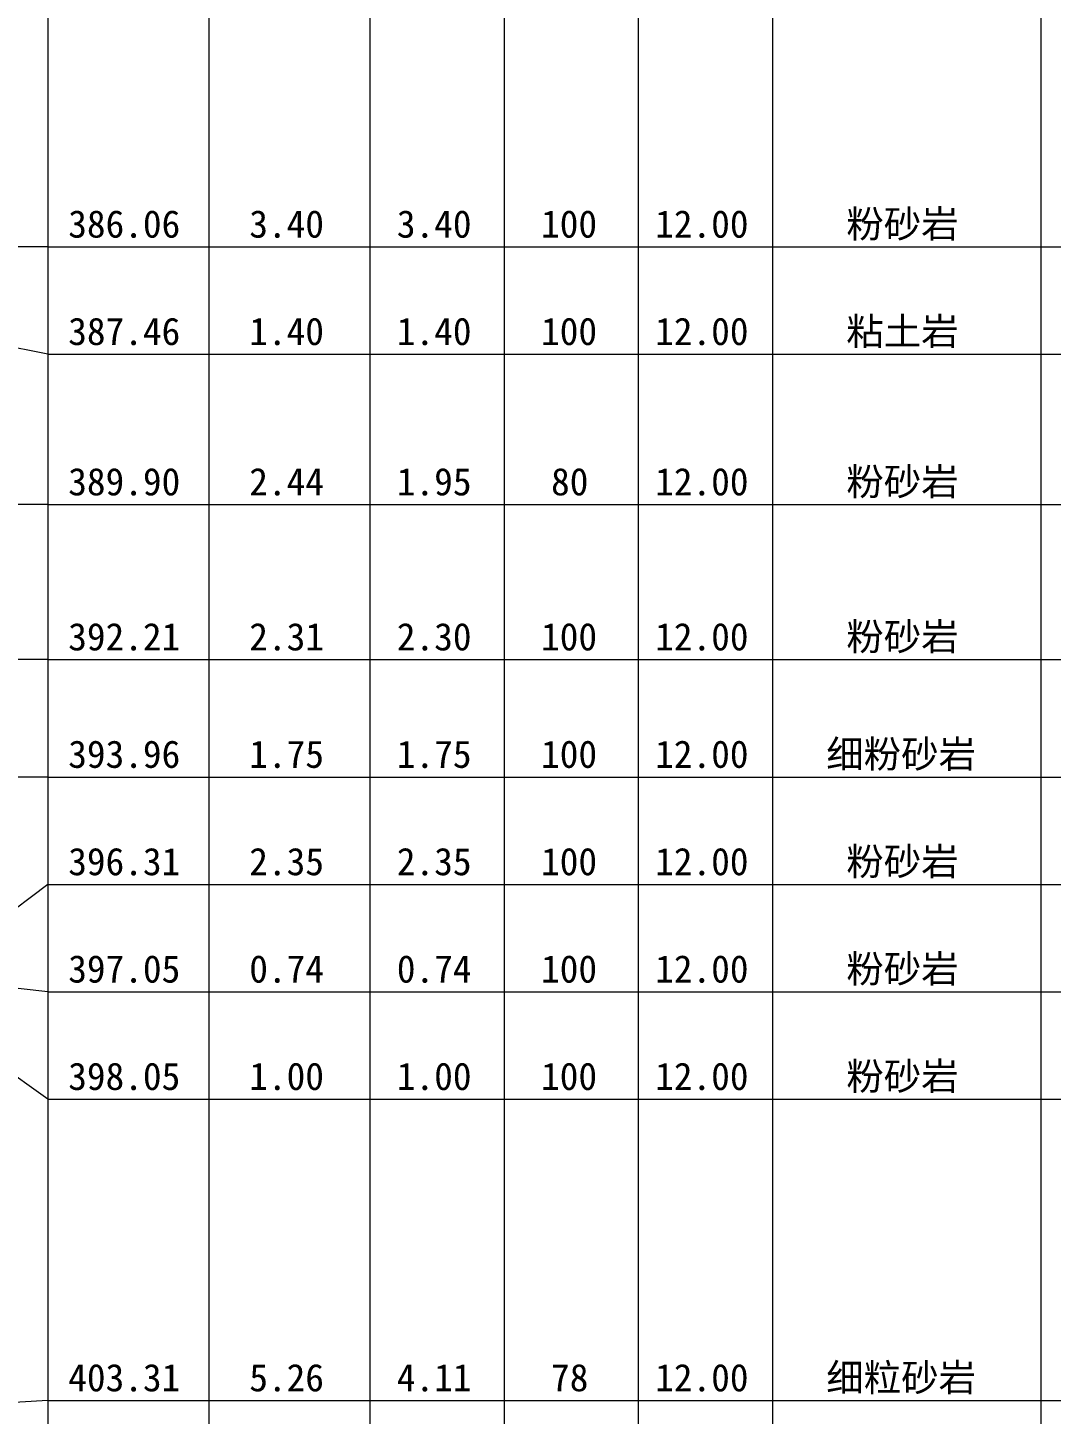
# Model space of a CAD drawing. Header units: inches. Extents: x -27 to 109, y -598 to 26.
# Drawn here: x 20.78 to 36.04, y -402.56 to -381.9 of the extents above; entities that cross this region are included whole.
import ezdxf

# ---------------------------------------------------------------- set-up
doc = ezdxf.new("R2010")
doc.units = ezdxf.units.IN
doc.header["$MEASUREMENT"] = 0
doc.layers.get('0').update_dxf_attribs({"lineweight": 0})
doc.styles.add('宋体', font='')
doc.styles.get('宋体').set_extended_font_data('宋体')

msp = doc.modelspace()

# ---------------------------------------------------------------- linework, layer by layer
at = {"linetype": 'Continuous', "lineweight": 15}
for p, q in [((21.082, 0.896), (21.082, -567.184)), ((23.482, 0.896), (23.482, -567.184)), ((25.882, 0.896), (25.882, -567.184)), ((27.882, 0.896), (27.882, -567.184)), ((29.882, 0.896), (29.882, -567.184)), ((31.882, 0.896), (31.882, -567.184)), ((35.882, 0.896), (35.882, -567.184)), ((21.082, -385.164), (20.082, -385.164)), ((21.082, -385.164), (23.482, -385.164)), ((23.482, -385.164), (25.882, -385.164)), ((25.882, -385.164), (27.882, -385.164)), ((27.882, -385.164), (29.882, -385.164)), ((29.882, -385.164), (31.882, -385.164)), ((31.882, -385.164), (35.882, -385.164)), ((35.882, -385.164), (65.882, -385.164)), ((21.082, -386.764), (20.082, -386.564)), ((21.082, -386.764), (23.482, -386.764)), ((23.482, -386.764), (25.882, -386.764)), ((25.882, -386.764), (27.882, -386.764)), ((27.882, -386.764), (29.882, -386.764)), ((29.882, -386.764), (31.882, -386.764)), ((31.882, -386.764), (35.882, -386.764)), ((35.882, -386.764), (65.882, -386.764)), ((21.082, -389.004), (20.082, -389.004)), ((21.082, -389.004), (23.482, -389.004)), ((23.482, -389.004), (25.882, -389.004)), ((25.882, -389.004), (27.882, -389.004)), ((27.882, -389.004), (29.882, -389.004)), ((29.882, -389.004), (31.882, -389.004)), ((31.882, -389.004), (35.882, -389.004)), ((35.882, -389.004), (65.882, -389.004)), ((21.082, -391.314), (20.082, -391.314)), ((21.082, -391.314), (23.482, -391.314)), ((23.482, -391.314), (25.882, -391.314)), ((25.882, -391.314), (27.882, -391.314)), ((27.882, -391.314), (29.882, -391.314)), ((29.882, -391.314), (31.882, -391.314)), ((31.882, -391.314), (35.882, -391.314)), ((35.882, -391.314), (65.882, -391.314)), ((21.082, -393.064), (20.082, -393.064)), ((21.082, -393.064), (23.482, -393.064)), ((23.482, -393.064), (25.882, -393.064)), ((25.882, -393.064), (27.882, -393.064)), ((27.882, -393.064), (29.882, -393.064)), ((29.882, -393.064), (31.882, -393.064)), ((31.882, -393.064), (35.882, -393.064)), ((35.882, -393.064), (65.882, -393.064)), ((21.082, -394.664), (20.082, -395.414)), ((21.082, -394.664), (23.482, -394.664)), ((23.482, -394.664), (25.882, -394.664)), ((25.882, -394.664), (27.882, -394.664)), ((27.882, -394.664), (29.882, -394.664)), ((29.882, -394.664), (31.882, -394.664)), ((31.882, -394.664), (35.882, -394.664)), ((35.882, -394.664), (65.882, -394.664)), ((21.082, -396.264), (20.082, -396.154)), ((21.082, -396.264), (23.482, -396.264)), ((23.482, -396.264), (25.882, -396.264)), ((25.882, -396.264), (27.882, -396.264)), ((27.882, -396.264), (29.882, -396.264)), ((29.882, -396.264), (31.882, -396.264)), ((31.882, -396.264), (35.882, -396.264)), ((35.882, -396.264), (65.882, -396.264)), ((21.082, -397.864), (20.082, -397.154)), ((21.082, -397.864), (23.482, -397.864)), ((23.482, -397.864), (25.882, -397.864)), ((25.882, -397.864), (27.882, -397.864)), ((27.882, -397.864), (29.882, -397.864)), ((29.882, -397.864), (31.882, -397.864)), ((31.882, -397.864), (35.882, -397.864)), ((35.882, -397.864), (65.882, -397.864)), ((21.082, -402.354), (20.082, -402.414)), ((21.082, -402.354), (23.482, -402.354)), ((23.482, -402.354), (25.882, -402.354)), ((25.882, -402.354), (27.882, -402.354)), ((27.882, -402.354), (29.882, -402.354)), ((29.882, -402.354), (31.882, -402.354)), ((31.882, -402.354), (35.882, -402.354)), ((35.882, -402.354), (65.882, -402.354))]:
    msp.add_line(p, q, dxfattribs=at)

# ---------------------------------------------------------------- texts
at = {"style": '宋体'}
for s, p in [('386.06', (21.384, -385.027)), ('3.40', (24.083, -385.027)), ('3.40', (26.283, -385.027)), ('100', (28.433, -385.027)), ('12.00', (30.134, -385.027)), ('粉砂岩', (32.984, -385.027)), ('387.46', (21.384, -386.627)), ('1.40', (24.083, -386.627)), ('1.40', (26.283, -386.627)), ('100', (28.433, -386.627)), ('12.00', (30.134, -386.627)), ('粘土岩', (32.984, -386.627)), ('粉砂岩', (32.984, -388.867)), ('389.90', (21.384, -388.867)), ('2.44', (24.083, -388.867)), ('1.95', (26.283, -388.867)), ('80', (28.582, -388.867)), ('12.00', (30.134, -388.867)), ('392.21', (21.384, -391.177)), ('2.31', (24.083, -391.177)), ('2.30', (26.283, -391.177)), ('100', (28.433, -391.177)), ('12.00', (30.134, -391.177)), ('粉砂岩', (32.984, -391.177)), ('393.96', (21.384, -392.927)), ('1.75', (24.083, -392.927)), ('1.75', (26.283, -392.927)), ('100', (28.433, -392.927)), ('12.00', (30.134, -392.927)), ('细粉砂岩', (32.685, -392.927)), ('396.31', (21.384, -394.527)), ('2.35', (24.083, -394.527)), ('2.35', (26.283, -394.527)), ('100', (28.433, -394.527)), ('12.00', (30.134, -394.527)), ('粉砂岩', (32.984, -394.527)), ('397.05', (21.384, -396.127)), ('0.74', (24.083, -396.127)), ('0.74', (26.283, -396.127)), ('100', (28.433, -396.127)), ('12.00', (30.134, -396.127)), ('粉砂岩', (32.984, -396.127)), ('粉砂岩', (32.984, -397.727)), ('398.05', (21.384, -397.727)), ('1.00', (24.083, -397.727)), ('1.00', (26.283, -397.727)), ('100', (28.433, -397.727)), ('12.00', (30.134, -397.727)), ('403.31', (21.384, -402.217)), ('5.26', (24.083, -402.217)), ('4.11', (26.283, -402.217)), ('78', (28.582, -402.217)), ('12.00', (30.134, -402.217)), ('细粒砂岩', (32.685, -402.217))]:
    msp.add_text(s, height=0.4092, dxfattribs=at).set_placement(p)

doc.saveas('drawing.dxf')
